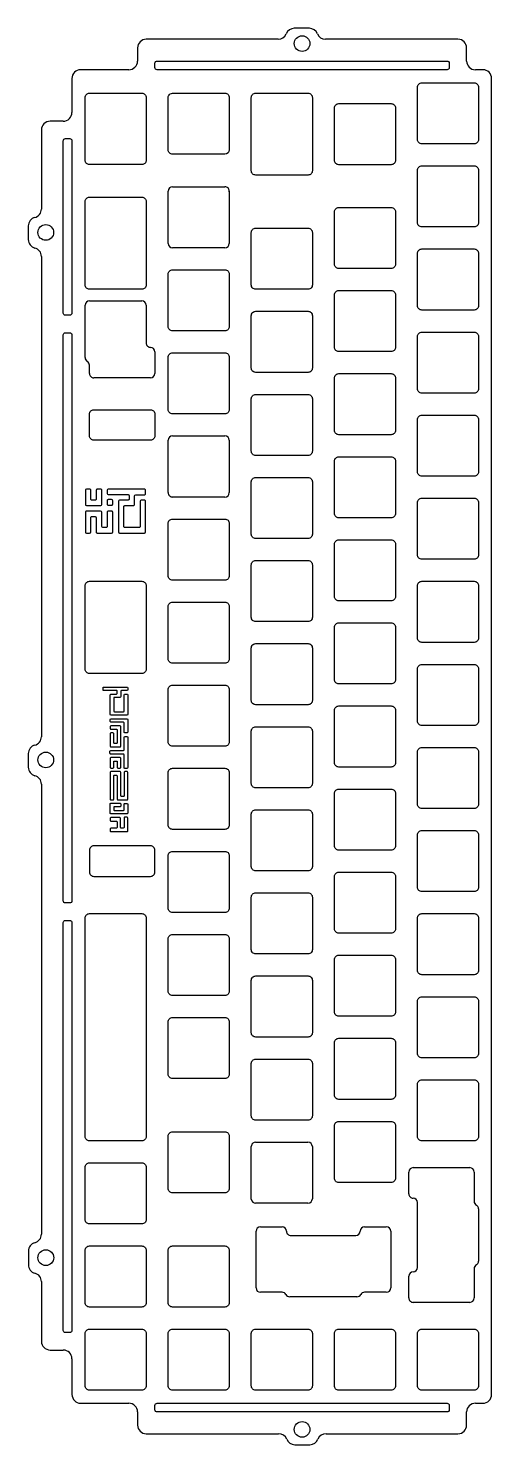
# Model space of a CAD drawing. Header units: millimetres. Extents: x 72 to 178, y -348 to -24.
import ezdxf

# ---------------------------------------------------------------- set-up
doc = ezdxf.new("R2010")
doc.units = ezdxf.units.MM
doc.layers.get('0').update_dxf_attribs({"linetype": 'CONTINUOUS'})

msp = doc.modelspace()

# ---------------------------------------------------------------- linework, layer by layer
for p, q in [((136.01, -23.63), (132.55, -23.63)), ((96.62, -28.13), (96.62, -31.13)), ((128.84, -26.13), (98.62, -26.13)), ((170.07, -26.13), (139.71, -26.13)), ((172.07, -31.13), (172.07, -28.13)), ((81.58, -35.13), (81.58, -42.93)), ((94.62, -33.13), (83.58, -33.13)), ((175.8, -33.13), (174.07, -33.13)), ((177.79, -336.88, 0), (177.8, -35.13)), ((79.58, -44.93), (76.58, -44.93)), ((74.58, -46.93), (74.58, -65.07)), ((103.65, -62.48), (103.65, -60.95)), ((104.65, -59.95), (116.65, -59.95)), ((117.65, -60.95), (117.65, -61.04)), ((117.65, -61.14), (117.65, -72.95)), ((103.65, -71.46), (103.65, -62.58)), ((71.58, -68.94), (71.58, -72.07)), ((103.65, -72.94), (103.65, -71.48)), ((116.65, -73.95), (104.65, -73.94)), ((74.58, -75.94), (74.58, -186.06, 0)), ((84.6, -99.14), (84.6, -87.14)), ((85.6, -86.14), (97.6, -86.14)), ((98.6, -87.14), (98.6, -95.78)), ((100.6, -97.78), (100.6, -102.78)), ((85.6, -102.78), (85.6, -100.87)), ((99.6, -103.78), (86.6, -103.78)), ((103.65, -130.1), (103.65, -118.1)), ((104.65, -117.1), (116.65, -117.1)), ((117.65, -118.1), (117.65, -130.1)), ((116.65, -131.1), (104.65, -131.1)), ((71.58, -189.93), (71.58, -193.06)), ((74.58, -196.93), (74.58, -300.14)), ((123.69, -279.02), (135.69, -279.02)), ((122.69, -281.49), (122.69, -280.02)), ((122.69, -290.39), (122.69, -281.5)), ((136.69, -280.02), (136.69, -291.91)), ((159.79, -284.87), (172.8, -284.87)), ((158.79, -290.87), (158.79, -285.87)), ((173.8, -285.87), (173.79, -292.58)), ((122.69, -292.12), (122.69, -290.49)), ((136.69, -291.93), (136.69, -292.02)), ((135.69, -293.02), (123.69, -293.02)), ((160.79, -307.75, 0), (160.79, -292.87)), ((174.79, -294.31), (174.79, -306.31, 0)), ((124.78, -298.45), (129.78, -298.45)), ((148.65, -298.45), (153.65, -298.45)), ((123.78, -312.45), (123.78, -299.45)), ((131.78, -300.45), (137.69, -300.45)), ((137.69, -300.45), (140.74, -300.45)), ((140.74, -300.45), (146.65, -300.45)), ((154.65, -299.45), (154.65, -312.45)), ((71.59, -304.01), (71.59, -307.13)), ((173.79, -308.04, 0), (173.79, -314.75, 0)), ((74.59, -311.01), (74.59, -324.68)), ((158.79, -314.75, 0), (158.79, -309.75, 0)), ((129.78, -313.45), (124.78, -313.45)), ((146.92, -314.45, 0), (131.51, -314.45, 0)), ((153.65, -313.45), (148.65, -313.45)), ((172.79, -315.75, 0), (159.79, -315.75, 0)), ((76.59, -326.68), (79.59, -326.68)), ((81.59, -328.68), (81.59, -336.88, 0)), ((83.59, -338.88, 0), (94.62, -338.88, 0)), ((96.62, -340.88, 0), (96.62, -343.89, 0)), ((172.07, -343.89), (172.07, -340.88, 0)), ((174.07, -338.88, 0), (175.79, -338.88, 0)), ((98.62, -345.89), (128.97, -345.89, 0)), ((139.84, -345.89), (170.07, -345.89, 0)), ((132.68, -348.39), (136.13, -348.39, 0))]:
    msp.add_line(p, q)
for points in [[(100.62, -32.63), (100.62, -31.63, -0.414214), (101.12, -31.13), (167.57, -31.13, -0.414214), (168.07, -31.63), (168.07, -32.63, -0.414222), (167.57, -33.13), (101.12, -33.13, -0.414205)], [(84.6, -53.89), (84.6, -39.51, -0.414214), (85.6, -38.51), (97.6, -38.51, -0.414214), (98.6, -39.51), (98.6, -53.89, -0.414214), (97.6, -54.89), (85.6, -54.89, -0.414214)], [(103.65, -47.5), (103.65, -39.23, 0.050752), (103.76, -39.06, -0.281316), (104.65, -38.51), (116.65, -38.51, -0.414214), (117.65, -39.51), (117.65, -48.04), (117.65, -48.04), (117.65, -51.51, -0.414205), (116.65, -52.51), (104.65, -52.51, -0.414222), (103.65, -51.51), (103.65, -47.6, 0.024476)], [(135.7, -38.51, -0.414214), (136.7, -39.51), (136.7, -56.28, -0.414214), (135.7, -57.28), (123.7, -57.28, -0.414214), (122.7, -56.28), (122.7, -39.51, -0.414214), (123.7, -38.51)], [(174.8, -49.13, -0.414214), (173.8, -50.13), (161.8, -50.13, -0.414214), (160.8, -49.13), (160.8, -37.13, -0.414214), (161.8, -36.13), (173.8, -36.13, -0.414214), (174.8, -37.13)], [(142.75, -40.9), (154.75, -40.9, -0.414214), (155.75, -41.9), (155.75, -53.9, -0.414214), (154.75, -54.9), (142.75, -54.9, -0.414214), (141.75, -53.9), (141.75, -41.9, -0.414214)], [(81.58, -88.93, -0.414226), (81.08, -89.43), (80.08, -89.43, -0.414214), (79.58, -88.93), (79.58, -49.43, -0.414214), (80.08, -48.93), (81.08, -48.93, -0.414201), (81.58, -49.43)], [(174.8, -56.18), (174.8, -68.18, -0.414214), (173.8, -69.18), (161.8, -69.18, -0.414214), (160.8, -68.18), (160.8, -56.18, -0.414214), (161.8, -55.18), (173.8, -55.18, -0.414214)], [(97.6, -83.47), (85.6, -83.47, -0.414214), (84.6, -82.47), (84.6, -63.33, -0.414214), (85.6, -62.33), (97.6, -62.33, -0.414214), (98.6, -63.33), (98.6, -82.47, -0.414214)], [(155.75, -65.71), (155.75, -77.71, -0.414214), (154.75, -78.71), (142.75, -78.71, -0.414214), (141.75, -77.71), (141.75, -65.71, -0.414214), (142.75, -64.71), (154.75, -64.71, -0.414214)], [(135.7, -83.47), (123.7, -83.47, -0.414214), (122.7, -82.47), (122.7, -70.47, -0.414214), (123.7, -69.47), (135.7, -69.47, -0.414214), (136.7, -70.47), (136.7, -82.47, -0.414214)], [(160.8, -87.23), (160.8, -75.23, -0.414214), (161.8, -74.23), (173.8, -74.23, -0.414214), (174.8, -75.23), (174.8, -87.23, -0.414214), (173.8, -88.23), (161.8, -88.23, -0.414214)], [(103.65, -92), (103.65, -80, -0.414214), (104.65, -79), (116.65, -79, -0.414214), (117.65, -80), (117.65, -92, -0.414214), (116.65, -93), (104.65, -93, -0.414214)], [(142.75, -97.76, -0.414214), (141.75, -96.76), (141.75, -84.76, -0.414214), (142.75, -83.76), (154.75, -83.76, -0.414214), (155.75, -84.76), (155.75, -96.76, -0.414214), (154.75, -97.76)], [(123.7, -102.52, -0.414214), (122.7, -101.52), (122.7, -89.52, -0.414214), (123.7, -88.52), (135.7, -88.52, -0.414214), (136.7, -89.52), (136.7, -101.52, -0.414214), (135.7, -102.52)], [(81.09, -224.18), (80.08, -224.18, -0.414214), (79.58, -223.68), (79.58, -93.93, -0.414214), (80.08, -93.43), (81.09, -93.43, -0.414214), (81.59, -93.93), (81.59, -223.68, -0.414214)], [(161.8, -107.28, -0.414214), (160.8, -106.28), (160.8, -94.28, -0.414214), (161.8, -93.28), (173.8, -93.28, -0.414214), (174.8, -94.28), (174.8, -106.28, -0.414214), (173.8, -107.28)], [(103.65, -111.05), (103.65, -99.05, -0.414214), (104.65, -98.05), (116.65, -98.05, -0.414214), (117.65, -99.05), (117.65, -111.05, -0.414214), (116.65, -112.05), (104.65, -112.05, -0.414214)], [(142.75, -116.81, -0.414214), (141.75, -115.81), (141.75, -103.81, -0.414214), (142.75, -102.81), (154.75, -102.81, -0.414214), (155.75, -103.81), (155.75, -115.81, -0.414214), (154.75, -116.81)], [(123.7, -121.57, -0.414214), (122.7, -120.57), (122.7, -108.57, -0.414214), (123.7, -107.57), (135.7, -107.57, -0.414214), (136.7, -108.57), (136.7, -120.57, -0.414214), (135.7, -121.57)], [(85.6, -117.08), (85.6, -112.08, -0.414214), (86.6, -111.08), (99.6, -111.08, -0.414214), (100.6, -112.08), (100.6, -117.08, -0.414214), (99.6, -118.08), (86.6, -118.08, -0.414214)], [(160.8, -113.33, -0.414214), (161.8, -112.33), (173.8, -112.33, -0.414214), (174.8, -113.33), (174.8, -125.33, -0.414214), (173.8, -126.33), (161.8, -126.33, -0.414214), (160.8, -125.33)], [(142.75, -121.86), (154.75, -121.86, -0.414214), (155.75, -122.86), (155.75, -134.86, -0.414214), (154.75, -135.86), (142.75, -135.86, -0.414214), (141.75, -134.86), (141.75, -122.86, -0.414214)], [(135.7, -126.62, -0.414214), (136.7, -127.62), (136.7, -139.62, -0.414214), (135.7, -140.62), (123.7, -140.62, -0.414214), (122.7, -139.62), (122.7, -127.62, -0.414214), (123.7, -126.62)], [(88.42, -129.56, 0.414214), (88.17, -129.31), (87.36, -129.31, 0.414359), (87.16, -129.51), (87.16, -131.57, -0.414214), (86.92, -131.82), (86.15, -131.82, -0.414214), (85.9, -131.57), (85.9, -129.6, 0.49224), (85.63, -129.31), (84.89, -129.31, 0.402775), (84.65, -129.56), (84.65, -132.82, 0.403205), (84.9, -133.08), (88.17, -133.08, 0.403205), (88.42, -132.82)], [(94.69, -130.8), (94.69, -131.55, -0.414214), (94.44, -131.8), (92.47, -131.8, 0.403205), (92.22, -132.05), (92.22, -139.1, 0.403205), (92.47, -139.35), (98.21, -139.35, 0.403205), (98.45, -139.1), (98.45, -132.02, 0.414214), (98.25, -131.82), (97.47, -131.82, 0.403205), (97.22, -132.07), (97.22, -137.84, -0.414214), (96.97, -138.1), (93.71, -138.1, -0.414214), (93.45, -137.84), (93.45, -133.33, -0.426218), (93.71, -133.08), (95.68, -133.08, 0.414214), (95.94, -132.82), (95.94, -130.85, -0.403205), (96.19, -130.59), (98.25, -130.59, 0.414214), (98.45, -130.39), (98.45, -129.56, 0.414214), (98.21, -129.31), (89.92, -129.31, 0.403205), (89.67, -129.56), (89.67, -130.3, 0.403205), (89.92, -130.55), (94.44, -130.55, -0.403205)], [(89.91, -132.95), (90.67, -132.95, 0.414214), (90.92, -132.7), (90.92, -131.95, 0.414214), (90.67, -131.7), (89.91, -131.7, 0.414214), (89.67, -131.95), (89.67, -132.7, 0.414214)], [(173.8, -131.38, -0.414214), (174.8, -132.38), (174.8, -144.38, -0.414214), (173.8, -145.38), (161.8, -145.38, -0.414214), (160.8, -144.38), (160.8, -132.38, -0.414214), (161.8, -131.38)], [(85.63, -139.35, 0.403205), (85.88, -139.1), (85.88, -135.84, -0.414214), (86.14, -135.58), (86.89, -135.58, -0.403205), (87.13, -135.84), (87.13, -139.1, 0.414214), (87.39, -139.35), (90.67, -139.35, 0.403205), (90.92, -139.1), (90.92, -134.58, 0.414214), (90.67, -134.33), (89.91, -134.33, 0.414214), (89.67, -134.58), (89.67, -137.84, -0.414214), (89.41, -138.1), (88.66, -138.1, -0.403205), (88.42, -137.84), (88.42, -134.58, 0.403205), (88.16, -134.33), (84.9, -134.33, 0.414214), (84.65, -134.58), (84.65, -139.1, 0.403205), (84.9, -139.35)], [(116.65, -150.15), (104.65, -150.15, -0.414214), (103.65, -149.15), (103.65, -137.15, -0.414214), (104.65, -136.15), (116.65, -136.15, -0.414214), (117.65, -137.15), (117.65, -149.15, -0.414214)], [(141.75, -141.91, -0.414214), (142.75, -140.91), (154.75, -140.91, -0.414214), (155.75, -141.91), (155.75, -153.91, -0.414214), (154.75, -154.91), (142.75, -154.91, -0.414214), (141.75, -153.91)], [(123.7, -145.67), (135.7, -145.67, -0.414214), (136.7, -146.67), (136.7, -158.67, -0.414214), (135.7, -159.67), (123.7, -159.67, -0.414214), (122.7, -158.67), (122.7, -146.67, -0.414214)], [(85.6, -150.43), (97.6, -150.43, -0.414214), (98.6, -151.43), (98.6, -170.58, -0.414214), (97.6, -171.58), (85.6, -171.58, -0.414214), (84.6, -170.58), (84.6, -151.43, -0.414214)], [(161.8, -164.43, -0.414214), (160.8, -163.43), (160.8, -151.43, -0.414214), (161.8, -150.43), (173.8, -150.43, -0.414214), (174.8, -151.43), (174.8, -163.43, -0.414214), (173.8, -164.43)], [(117.65, -156.2), (117.65, -168.2, -0.414214), (116.65, -169.2), (104.65, -169.2, -0.414214), (103.65, -168.2), (103.65, -156.2, -0.414214), (104.65, -155.2), (116.65, -155.2, -0.414214)], [(141.75, -160.96, -0.414214), (142.75, -159.96), (154.75, -159.96, -0.414214), (155.75, -160.96), (155.75, -172.96, -0.414214), (154.75, -173.96), (142.75, -173.96, -0.414214), (141.75, -172.96)], [(122.7, -165.72, -0.414214), (123.7, -164.72), (135.7, -164.72, -0.414214), (136.7, -165.72), (136.7, -177.72, -0.414214), (135.7, -178.72), (123.7, -178.72, -0.414214), (122.7, -177.72)], [(160.8, -170.48, -0.414214), (161.8, -169.48), (173.8, -169.48, -0.414214), (174.8, -170.48), (174.8, -182.48, -0.414214), (173.8, -183.48), (161.8, -183.48, -0.414214), (160.8, -182.48)], [(92.76, -175.66), (92.76, -176.87, -0.397579), (92.6, -177.03), (91.31, -177.03, 0.397576), (91.15, -177.2), (91.15, -180.16, 0.414213), (91.31, -180.32), (93.41, -180.32, 0.397579), (93.57, -180.16), (93.57, -176.44, -0.397576), (93.73, -176.27), (94.21, -176.27, -0.382859), (94.38, -176.44), (94.38, -181, -0.397579), (94.21, -181.15), (90.5, -181.15, -0.414213), (90.34, -181), (90.34, -176.47, -0.397576), (90.5, -176.3), (91.79, -176.3, 0.397579), (91.96, -176.14), (91.96, -175.66, 0.333977), (91.84, -175.48), (88.88, -175.48, -0.397579), (88.71, -175.33), (88.71, -174.84, -0.382853), (88.88, -174.67), (94.21, -174.67, -0.398474), (94.38, -174.85), (94.38, -175.34, -0.397579), (94.21, -175.49), (92.92, -175.49, 0.397576)], [(116.65, -174.25, -0.414214), (117.65, -175.25), (117.65, -187.25, -0.414214), (116.65, -188.25), (104.65, -188.25, -0.414214), (103.65, -187.25), (103.65, -175.25, -0.414214), (104.65, -174.25)], [(154.75, -179.01, -0.414214), (155.75, -180.01), (155.75, -192.01, -0.414214), (154.75, -193.01), (142.75, -193.01, -0.414214), (141.75, -192.01), (141.75, -180.01, -0.414214), (142.75, -179.01)], [(93.69, -185.18, -0.382853), (93.52, -185.01), (93.52, -182.91, 0.366141), (93.42, -182.72), (90.51, -182.72, -0.397579), (90.34, -182.56), (90.34, -182.1, -0.382852), (90.51, -181.93), (94.22, -181.93, -0.397576), (94.38, -182.1), (94.38, -185.01, -0.397576), (94.22, -185.18)], [(92.76, -188.24), (92.76, -183.72, 0.397576), (92.61, -183.55), (90.51, -183.55, 0.382853), (90.34, -183.72), (90.34, -184.2, 0.397579), (90.51, -184.36), (91.8, -184.36, -0.415228), (91.96, -184.54), (91.96, -187.45, -0.397576), (91.8, -187.61), (91.31, -187.61, -0.382853), (91.15, -187.45), (91.15, -185.33, 0.397576), (90.99, -185.17), (90.51, -185.17, 0.382853), (90.34, -185.33), (90.34, -188.24, 0.382853), (90.51, -188.41), (92.61, -188.41, 0.397576)], [(135.7, -197.77), (123.7, -197.77, -0.414214), (122.7, -196.77), (122.7, -184.77, -0.414214), (123.7, -183.77), (135.7, -183.77, -0.414214), (136.7, -184.77), (136.7, -196.77, -0.414214)], [(94.22, -193.31), (93.69, -193.31, -0.382853), (93.52, -193.15), (93.52, -190.19, 0.338053), (93.42, -190.03), (90.51, -190.03, -0.472278), (90.29, -189.86), (90.29, -189.38, -0.397579), (90.46, -189.22), (93.42, -189.22, 0.397576), (93.57, -189.05), (93.57, -186.14, -0.397579), (93.74, -185.99), (94.22, -185.99, -0.414213), (94.38, -186.14), (94.38, -193.15, -0.397576)], [(92.76, -193.1), (92.76, -191, 0.414213), (92.61, -190.84), (90.5, -190.84, 0.414213), (90.34, -191), (90.34, -193.1, 0.397576), (90.5, -193.26), (90.98, -193.26, 0.382853), (91.15, -193.1), (91.15, -191.8, -0.414213), (91.31, -191.65), (91.8, -191.65, -0.414213), (91.96, -191.8), (91.96, -193.1, 0.382853), (92.12, -193.26), (92.61, -193.26, 0.397576)], [(174.8, -189.53), (174.8, -201.53, -0.414214), (173.8, -202.53), (161.8, -202.53, -0.414214), (160.8, -201.53), (160.8, -189.53, -0.414214), (161.8, -188.53), (173.8, -188.53, -0.414214)], [(91.96, -200.38, 0.41422), (92.11, -200.54), (94.21, -200.54, 0.397585), (94.38, -200.38), (94.38, -194.23, 0.397585), (94.21, -194.07), (93.73, -194.07, 0.41422), (93.57, -194.23), (93.57, -199.57, -0.397585), (93.41, -199.73), (92.92, -199.73, -0.41422), (92.76, -199.57), (92.76, -194.23, 0.397585), (92.6, -194.07), (90.5, -194.07, 0.41422), (90.34, -194.23), (90.34, -200.38, 0.41422), (90.5, -200.54), (90.98, -200.54, 0.397585), (91.15, -200.38), (91.15, -195.04, -0.41422), (91.31, -194.88), (91.79, -194.88, -0.397585), (91.96, -195.04)], [(104.65, -207.3, -0.414214), (103.65, -206.3), (103.65, -194.3, -0.414214), (104.65, -193.3), (116.65, -193.3, -0.414214), (117.65, -194.3), (117.65, -206.3, -0.414214), (116.65, -207.3)], [(154.75, -212.06), (142.75, -212.06, -0.414214), (141.75, -211.06), (141.75, -199.06, -0.414214), (142.75, -198.06), (154.75, -198.06, -0.414214), (155.75, -199.06), (155.75, -211.06, -0.414214)], [(90.34, -201.47, -0.41422), (90.5, -201.31), (92.6, -201.31, -0.397585), (92.76, -201.47), (92.76, -201.96, -0.397585), (92.6, -202.12), (91.31, -202.12, 0.433229), (91.15, -202.29), (91.15, -202.81, 0.41422), (91.31, -202.97), (93.41, -202.97, 0.397585), (93.57, -202.81), (93.57, -201.51, -0.41422), (93.73, -201.35), (94.21, -201.35, -0.397573), (94.38, -201.51), (94.38, -203.58, -0.397585), (94.21, -203.74), (90.5, -203.74, -0.41422), (90.34, -203.58)], [(90.34, -207.19), (90.34, -207.67, 0.41422), (90.5, -207.83), (94.21, -207.83, 0.414224), (94.38, -207.66), (94.38, -204.7, 0.382853), (94.21, -204.53), (93.73, -204.53, 0.618188), (93.52, -204.75), (93.52, -206.85, -0.397585), (93.36, -207.01), (92.87, -207.01, -0.41422), (92.72, -206.85), (92.72, -204.75, 0.382853), (92.55, -204.58), (90.5, -204.58, 0.397576), (90.34, -204.75), (90.34, -205.24, 0.41422), (90.5, -205.4), (91.79, -205.4, -0.382853), (91.96, -205.57), (91.96, -206.86, -0.397585), (91.79, -207.02), (90.5, -207.02, 0.397576)], [(123.7, -216.82, -0.414214), (122.7, -215.82), (122.7, -203.82, -0.414214), (123.7, -202.82), (135.7, -202.82, -0.414214), (136.7, -203.82), (136.7, -215.82, -0.414214), (135.7, -216.82)], [(160.8, -220.58), (160.8, -208.58, -0.414214), (161.8, -207.58), (173.8, -207.58, -0.414214), (174.8, -208.58), (174.8, -220.58, -0.414214), (173.8, -221.58), (161.8, -221.58, -0.414214)], [(100.6, -212.08, 0.414214), (99.6, -211.08), (86.6, -211.08, 0.414214), (85.6, -212.08), (85.6, -217.08, 0.414214), (86.6, -218.08), (99.6, -218.08, 0.414214), (100.6, -217.08)], [(103.65, -213.35, -0.414214), (104.65, -212.35), (116.65, -212.35, -0.414214), (117.65, -213.35), (117.65, -225.35, -0.414214), (116.65, -226.35), (104.65, -226.35, -0.414214), (103.65, -225.35)], [(141.75, -218.11, -0.414214), (142.75, -217.11), (154.75, -217.11, -0.414214), (155.75, -218.11), (155.75, -230.11, -0.414214), (154.75, -231.11), (142.75, -231.11, -0.414214), (141.75, -230.11)], [(123.7, -235.87, -0.414214), (122.7, -234.87), (122.7, -222.87, -0.414214), (123.7, -221.87), (135.7, -221.87, -0.414214), (136.7, -222.87), (136.7, -234.87, -0.414214), (135.7, -235.87)], [(97.6, -278.73), (85.6, -278.73, -0.414214), (84.6, -277.73), (84.6, -227.63, -0.414214), (85.6, -226.63), (97.6, -226.63, -0.414214), (98.6, -227.63), (98.6, -277.73, -0.414214)], [(173.8, -226.63, -0.414214), (174.8, -227.63), (174.8, -239.63, -0.414214), (173.8, -240.63), (161.8, -240.63, -0.414214), (160.8, -239.63), (160.8, -227.63, -0.414214), (161.8, -226.63)], [(80.09, -228.18), (81.09, -228.18, -0.414214), (81.59, -228.68), (81.59, -322.18, -0.414214), (81.09, -322.68), (80.09, -322.68, -0.414214), (79.59, -322.18), (79.59, -228.68, -0.414214)], [(116.65, -231.4, -0.414214), (117.65, -232.4), (117.65, -244.4, -0.414214), (116.65, -245.4), (104.65, -245.4, -0.414214), (103.65, -244.4), (103.65, -232.4, -0.414214), (104.65, -231.4)], [(154.75, -236.16, -0.414214), (155.75, -237.16), (155.75, -249.16, -0.414214), (154.75, -250.16), (142.75, -250.16, -0.414214), (141.75, -249.16), (141.75, -237.16, -0.414214), (142.75, -236.16)], [(135.7, -254.92), (123.7, -254.92, -0.414214), (122.7, -253.92), (122.7, -241.92, -0.414214), (123.7, -240.92), (135.7, -240.92, -0.414214), (136.7, -241.92), (136.7, -253.92, -0.414214)], [(161.8, -245.68), (173.8, -245.68, -0.414214), (174.8, -246.68), (174.8, -258.68, -0.414214), (173.8, -259.68), (161.8, -259.68, -0.414214), (160.8, -258.68), (160.8, -246.68, -0.414214)], [(103.65, -263.45), (103.65, -251.45, -0.414214), (104.65, -250.45), (116.65, -250.45, -0.414214), (117.65, -251.45), (117.65, -263.45, -0.414214), (116.65, -264.45), (104.65, -264.45, -0.414214)], [(141.75, -256.21, -0.414214), (142.75, -255.21), (154.75, -255.21, -0.414214), (155.75, -256.21), (155.75, -268.21, -0.414214), (154.75, -269.21), (142.75, -269.21, -0.414214), (141.75, -268.21)], [(123.7, -273.97, -0.414214), (122.7, -272.97), (122.7, -260.97, -0.414214), (123.7, -259.97), (135.7, -259.97, -0.414214), (136.7, -260.97), (136.7, -272.97, -0.414214), (135.7, -273.97)], [(161.8, -264.73), (173.8, -264.73, -0.414214), (174.8, -265.73), (174.8, -277.73, -0.414214), (173.8, -278.73), (161.8, -278.73, -0.414214), (160.8, -277.73), (160.8, -265.73, -0.414214)], [(141.74, -287.26), (141.75, -275.26, -0.414214), (142.75, -274.26), (154.75, -274.26, -0.414214), (155.75, -275.26), (155.74, -287.26, -0.414214), (154.74, -288.26), (142.74, -288.26, -0.414214)], [(104.65, -276.64), (116.65, -276.64, -0.414214), (117.65, -277.64), (117.64, -289.64, -0.414214), (116.64, -290.64), (104.64, -290.64, -0.414214), (103.64, -289.64), (103.65, -277.64, -0.414214)], [(98.59, -296.78, -0.414214), (97.59, -297.78), (85.59, -297.78, -0.414214), (84.59, -296.78), (84.59, -284.78, -0.414214), (85.6, -283.78), (97.6, -283.78, -0.414214), (98.59, -284.78)], [(85.59, -302.83), (97.59, -302.83, -0.414214), (98.59, -303.83), (98.59, -315.83, -0.414214), (97.59, -316.83), (85.59, -316.83, -0.414214), (84.59, -315.83), (84.59, -303.83, -0.414214)], [(103.64, -303.83, -0.414214), (104.64, -302.83), (116.64, -302.83, -0.414214), (117.64, -303.83), (117.64, -315.83, -0.414214), (116.64, -316.83), (104.64, -316.83, -0.414214), (103.64, -315.83)], [(98.59, -334.88, -0.414214), (97.59, -335.88), (85.59, -335.88, -0.414214), (84.59, -334.88), (84.59, -322.88, -0.414214), (85.59, -321.88), (97.59, -321.88, -0.414214), (98.59, -322.88)], [(103.64, -334.88), (103.64, -322.88, -0.414214), (104.64, -321.88), (116.64, -321.88, -0.414214), (117.64, -322.88), (117.64, -334.88, -0.414214), (116.64, -335.88), (104.64, -335.88, -0.414214)], [(136.69, -322.88), (136.69, -334.88, -0.414214), (135.69, -335.88), (123.69, -335.88, -0.414214), (122.69, -334.88), (122.69, -322.88, -0.414214), (123.69, -321.88), (135.69, -321.88, -0.414214)], [(155.74, -322.88), (155.74, -334.88, -0.414214), (154.74, -335.88), (142.74, -335.88, -0.414214), (141.74, -334.88), (141.74, -322.88, -0.414214), (142.74, -321.88), (154.74, -321.88, -0.414214)], [(160.79, -322.88, -0.414214), (161.79, -321.88), (173.79, -321.88, -0.414214), (174.79, -322.88), (174.79, -334.88, -0.414214), (173.79, -335.88), (161.79, -335.88, -0.414214), (160.79, -334.88)], [(101.12, -340.89, -0.414214), (100.62, -340.39), (100.62, -339.38, -0.414222), (101.12, -338.88), (167.57, -338.88, -0.414205), (168.07, -339.38), (168.07, -340.39, -0.414214), (167.57, -340.89)]]:
    msp.add_lwpolyline(points, format="xyb", close=True)
for centre in [(134.34, -27.13), (75.58, -70.44), (75.58, -191.38), (75.59, -305.51), (134.34, -344.89)]:
    msp.add_circle(centre, 1.8)
for centre, radius, start, end in [((128.84, -24.13), 2, 270, 337.9757), ((132.55, -25.63, 0), 2, 90, 157.9757), ((136.01, -25.63), 2, 22.0243, 90), ((139.71, -24.13, 0), 2, 202.0243, 270), ((98.62, -28.13, 0), 2, 90, 180), ((170.07, -28.13, 0), 2, 0, 90), ((94.62, -31.13), 2, -90.0016, 0), ((174.07, -31.13), 2, 180, 269.9984), ((83.58, -35.13), 2, 89.9984, 180.0025), ((175.8, -35.13), 2, -0.0016, 89.9984), ((76.58, -46.93, 0), 2, 90, 180), ((79.58, -42.93), 2, -90, 0.0025), ((104.65, -60.95, 0), 1, 90, 179.9984), ((116.65, -60.95), 1, -0.0016, 90), ((116.65, -61.04), 1, 354.2295, 359.9984), ((102.65, -62.48), 1, 354.1647, 359.9984), ((73.58, -68.94), 2, 104.4775, 180), ((72.58, -65.07), 2, -75.5225, 0), ((73.58, -72.07, 0), 2, 180, 255.5225), ((72.58, -75.94), 2, 0, 75.5225), ((102.65, -71.48), 1, -0.0017, 0.8628), ((104.65, -72.94), 1, 179.9983, 269.9983), ((116.65, -72.95), 1, 269.9983, 359.9983), ((85.6, -87.14), 1, 89.9984, 179.9984), ((97.6, -87.14), 1, -0.0016, 89.9984), ((99.6, -95.78), 1, 179.9984, 269.9984), ((99.6, -97.78), 1, -0.0016, 89.9984), ((85.6, -99.14), 1, 179.9984, 239.9983), ((84.6, -100.87), 1, -0.0016, 59.9984), ((86.6, -102.78), 1, 179.9984, 269.9984), ((99.6, -102.78), 1, 269.9984, 359.9984), ((104.65, -118.1), 1, 89.9984, 179.9984), ((116.65, -118.1), 1, -0.0016, 89.9984), ((104.65, -130.1), 1, 179.9984, 269.9984), ((116.65, -130.1), 1, 269.9984, 359.9984), ((73.58, -189.93, 0), 2, 104.4775, 180), ((72.58, -186.06), 2, -75.5225, 0), ((73.58, -193.06, 0), 2, 180, 255.549), ((72.58, -196.93), 2, 0, 75.549), ((123.69, -280.02), 1, 89.9983, 169.5215), ((135.69, -280.02), 1, 0.0217, 89.9983), ((123.69, -280.02, 0), 1, 169.5215, 179.9983), ((121.69, -281.49, 0), 1, 359.1083, 359.9983), ((159.79, -285.87), 1, 89.9984, 179.9984), ((172.8, -285.87), 1, -0.0016, 89.9984), ((121.69, -290.49), 1, -0.0016, 5.9261), ((123.69, -292.02), 1, 185.9267, 269.9983), ((135.69, -292.02), 1, 269.9983, 359.9983), ((159.79, -290.87), 1, 179.9984, 269.9984), ((159.79, -292.87), 1, -0.0016, 89.9984), ((174.79, -292.58), 1, 179.9984, 239.9984), ((173.79, -294.31), 1, -0.0016, 59.9984), ((124.78, -299.45), 1, 90, 180), ((129.78, -299.45, 0), 1, 1.6018, 90), ((148.65, -299.45), 1, 89.9983, 179.9852), ((153.65, -299.45), 1, -0.0017, 89.9983), ((72.58, -300.14), 2, -75.4318, 0), ((129.78, -299.45), 1, -0.001, 1.6111), ((131.78, -299.45, 0), 1, 179.999, 270), ((146.65, -299.45, 0), 1, 270, 359.9852), ((73.59, -304.01, 0), 2, 104.5682, 180), ((73.59, -307.13, 0), 2, 180, 255.5225), ((159.79, -307.75), 1, 269.9984, 359.9984), ((174.79, -308.04), 1, 119.9984, 179.9984), ((173.79, -306.31), 1, 299.9984, 359.9984), ((72.59, -311.01), 2, 0, 75.5225), ((159.79, -309.75), 1, 89.9984, 179.9984), ((124.78, -312.45), 1, 180, 270), ((129.78, -314.45), 1, 30.0189, 90), ((131.51, -313.45), 1, 210.0189, 269.9983), ((146.92, -313.45, 0), 1, 269.9983, 329.9782), ((148.65, -314.45, 0), 1, 89.9983, 149.9782), ((153.65, -312.45), 1, 269.9983, 359.9983), ((159.79, -314.75, 0), 1, 179.9984, 269.9984), ((172.79, -314.75), 1, 269.9984, 359.9984), ((76.59, -324.68, 0), 2, 180, 270), ((79.59, -328.68), 2, 0.0025, 90), ((83.59, -336.88, 0), 2, 180.0025, 269.9984), ((175.79, -336.88), 2, 269.9984, 359.9984), ((94.62, -340.88, 0), 2, 0, 89.9984), ((174.07, -340.88), 2, 89.9984, 180), ((98.62, -343.89, 0), 2, 180, 270), ((170.07, -343.89, 0), 2, -90, 0), ((128.97, -347.89), 2, 22.0243, 90), ((132.68, -346.39), 2, 202.0243, 270), ((136.13, -346.39, 0), 2, 270, 337.9757), ((139.84, -347.89), 2, 90, 157.9757)]:
    msp.add_arc(centre, radius, start, end)

doc.saveas('drawing.dxf')
